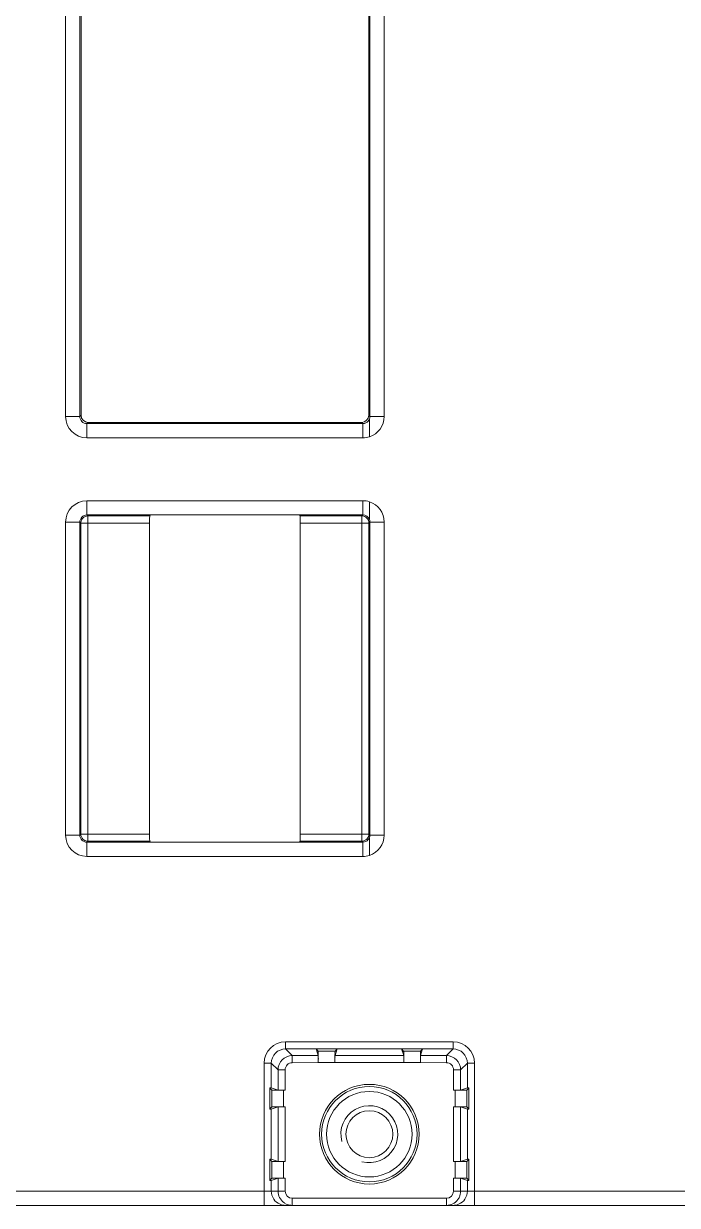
# Model space of a CAD drawing. Header units: millimetres. Extents: x 33157 to 59611, y -29750 to 1750.
# Drawn here: x 55089.7 to 55135.6, y 12.4 to 95.4 of the extents above; entities that cross this region are included whole.
import ezdxf

# ---------------------------------------------------------------- set-up
doc = ezdxf.new("R2010")
doc.units = ezdxf.units.MM
doc.layers.get('0').update_dxf_attribs({"lineweight": 18})

msp = doc.modelspace()

# ---------------------------------------------------------------- linework, layer by layer
at = {"lineweight": 9}
for p, q in [((55092.659, 122.608), (55092.659, 67.776)), ((55093.659, 122.608), (55093.659, 67.776)), ((55093.744, 122.523), (55093.744, 67.861)), ((55113.956, 122.523), (55113.956, 67.861)), ((55114.042, 122.608), (55114.042, 67.776)), ((55115.042, 122.608), (55115.042, 67.776)), ((55094.159, 67.276), (55094.159, 66.276)), ((55113.542, 67.276), (55113.542, 66.276)), ((55094.159, 61.858), (55094.159, 60.858)), ((55113.542, 61.858), (55113.542, 60.858)), ((55094.227, 60.79), (55094.227, 37.944)), ((55113.473, 60.79), (55113.473, 37.944)), ((55092.659, 60.358), (55092.659, 38.376)), ((55093.659, 60.358), (55093.659, 38.376)), ((55093.727, 60.29), (55093.727, 38.444)), ((55098.563, 60.29), (55098.563, 38.444)), ((55109.137, 60.29), (55109.137, 38.444)), ((55113.973, 60.29), (55113.973, 38.444)), ((55114.042, 60.358), (55114.042, 38.376)), ((55115.042, 60.358), (55115.042, 38.376)), ((55094.159, 37.876), (55094.159, 36.876)), ((55113.542, 37.876), (55113.542, 36.876)), ((55108.113, 23.854), (55108.113, 23.354)), ((55119.888, 23.854), (55119.888, 23.354)), ((55108.585, 22.882), (55108.585, 22.382)), ((55119.416, 22.882), (55119.416, 22.382)), ((55106.613, 22.355), (55106.613, 12.367)), ((55107.113, 22.355), (55107.113, 20.613)), ((55107.585, 21.883), (55107.585, 20.455)), ((55108.085, 21.883), (55108.085, 20.451)), ((55119.916, 21.883), (55119.916, 20.451)), ((55120.415, 21.883), (55120.415, 20.455)), ((55120.887, 22.355), (55120.887, 20.613)), ((55121.387, 22.355), (55121.387, 12.367)), ((55107.002, 20.615), (55107.002, 19.119)), ((55107.159, 20.458), (55107.159, 19.276)), ((55107.959, 20.451), (55107.959, 19.283)), ((55120.041, 20.451), (55120.041, 19.283)), ((55120.841, 20.458), (55120.841, 19.276)), ((55120.999, 20.615), (55120.999, 19.119)), ((55107.113, 19.121), (55107.113, 15.613)), ((55107.585, 19.279), (55107.585, 15.455)), ((55108.085, 19.283), (55108.085, 15.451)), ((55119.916, 19.283), (55119.916, 15.451)), ((55120.415, 19.279), (55120.415, 15.455)), ((55120.887, 19.121), (55120.887, 15.613)), ((55107.002, 15.615), (55107.002, 14.119)), ((55107.159, 15.458), (55107.159, 14.276)), ((55107.959, 15.451), (55107.959, 14.283)), ((55120.041, 15.451), (55120.041, 14.283)), ((55120.841, 15.458), (55120.841, 14.276)), ((55120.999, 15.615), (55120.999, 14.119)), ((55107.113, 14.121), (55107.113, 13.367)), ((55107.585, 14.279), (55107.585, 13.367)), ((55108.085, 14.283), (55108.085, 13.367)), ((55119.916, 14.283), (55119.916, 13.367)), ((55120.415, 14.279), (55120.415, 13.367)), ((55120.887, 14.121), (55120.887, 13.367)), ((55108.585, 12.867), (55108.585, 12.367)), ((55119.415, 12.867), (55119.415, 12.367))]:
    msp.add_line(p, q, dxfattribs=at)
for points in [[(55092.659, 67.776), (55092.659, 67.776), (55093.659, 67.776), (55093.659, 67.776)], [(55092.659, 67.776), (55092.659, 66.947), (55093.33, 66.276), (55094.159, 66.276)], [(55093.744, 67.861), (55093.744, 67.861), (55093.659, 67.776), (55093.659, 67.776)], [(55093.744, 67.861), (55093.744, 67.585), (55093.968, 67.361), (55094.244, 67.361)], [(55113.542, 67.276), (55113.542, 67.276), (55094.159, 67.276), (55094.159, 67.276)], [(55113.456, 67.361), (55113.456, 67.361), (55094.244, 67.361), (55094.244, 67.361)], [(55094.244, 67.361), (55094.244, 67.361), (55094.159, 67.276), (55094.159, 67.276)], [(55113.456, 67.361), (55113.732, 67.361), (55113.956, 67.585), (55113.956, 67.861)], [(55113.456, 67.361), (55113.456, 67.361), (55113.542, 67.276), (55113.542, 67.276)], [(55113.924, 67.454), (55113.834, 67.346), (55113.682, 67.276), (55113.542, 67.276)], [(55113.924, 67.454), (55113.955, 67.491), (55113.981, 67.532), (55114, 67.576)], [(55113.956, 67.861), (55113.956, 67.861), (55114.042, 67.776), (55114.042, 67.776)], [(55114, 66.348), (55114.621, 66.547), (55115.041, 67.124), (55115.042, 67.776)], [(55114.042, 67.776), (55114.042, 67.708), (55114.027, 67.639), (55114, 67.576)], [(55115.042, 67.776), (55115.042, 67.776), (55114.042, 67.776), (55114.042, 67.776)], [(55113.542, 66.276), (55113.542, 66.276), (55094.159, 66.276), (55094.159, 66.276)], [(55113.542, 66.276), (55113.697, 66.276), (55113.852, 66.3), (55114, 66.348)], [(55094.159, 61.858), (55093.33, 61.858), (55092.659, 61.187), (55092.659, 60.358)], [(55094.159, 61.858), (55094.159, 61.858), (55113.542, 61.858), (55113.542, 61.858)], [(55114, 61.786), (55113.852, 61.834), (55113.697, 61.858), (55113.542, 61.858)], [(55115.042, 60.358), (55115.041, 61.01), (55114.621, 61.587), (55114, 61.786)], [(55093.874, 60.644), (55093.795, 60.565), (55093.742, 60.454), (55093.73, 60.344)], [(55094.227, 60.79), (55094.099, 60.79), (55093.964, 60.734), (55093.874, 60.644)], [(55094.159, 60.858), (55094.159, 60.858), (55113.542, 60.858), (55113.542, 60.858)], [(55094.227, 60.79), (55094.227, 60.79), (55094.159, 60.858), (55094.159, 60.858)], [(55098.568, 60.79), (55098.568, 60.79), (55094.227, 60.79), (55094.227, 60.79)], [(55098.568, 60.79), (55098.565, 60.788), (55098.563, 60.565), (55098.563, 60.29)], [(55098.568, 60.79), (55098.568, 60.79), (55098.598, 60.821), (55098.598, 60.821)], [(55109.133, 60.79), (55109.133, 60.79), (55109.102, 60.821), (55109.102, 60.821)], [(55113.473, 60.79), (55113.473, 60.79), (55109.133, 60.79), (55109.133, 60.79)], [(55109.137, 60.29), (55109.137, 60.565), (55109.135, 60.788), (55109.133, 60.79)], [(55113.542, 60.858), (55113.542, 60.858), (55113.473, 60.79), (55113.473, 60.79)], [(55113.527, 60.787), (55113.509, 60.789), (55113.491, 60.79), (55113.473, 60.79)], [(55113.827, 60.644), (55113.749, 60.722), (55113.637, 60.775), (55113.527, 60.787)], [(55114, 60.557), (55113.921, 60.74), (55113.741, 60.858), (55113.542, 60.858)], [(55113.973, 60.29), (55113.973, 60.418), (55113.917, 60.553), (55113.827, 60.644)], [(55092.659, 60.358), (55092.659, 60.358), (55093.659, 60.358), (55093.659, 60.358)], [(55093.727, 60.29), (55093.727, 60.29), (55093.659, 60.358), (55093.659, 60.358)], [(55093.727, 60.29), (55093.727, 60.29), (55098.563, 60.29), (55098.563, 60.29)], [(55093.73, 60.344), (55093.728, 60.326), (55093.727, 60.308), (55093.727, 60.29)], [(55113.973, 60.29), (55113.973, 60.29), (55109.137, 60.29), (55109.137, 60.29)], [(55114.042, 60.358), (55114.042, 60.358), (55113.973, 60.29), (55113.973, 60.29)], [(55114, 60.557), (55114.027, 60.495), (55114.042, 60.426), (55114.042, 60.358)], [(55115.042, 60.358), (55115.042, 60.358), (55114.042, 60.358), (55114.042, 60.358)], [(55092.659, 38.376), (55092.659, 38.376), (55093.659, 38.376), (55093.659, 38.376)], [(55092.659, 38.376), (55092.659, 37.547), (55093.33, 36.876), (55094.159, 36.876)], [(55093.727, 38.444), (55093.727, 38.444), (55093.659, 38.376), (55093.659, 38.376)], [(55093.727, 38.444), (55093.727, 38.444), (55098.563, 38.444), (55098.563, 38.444)], [(55093.727, 38.444), (55093.727, 38.316), (55093.783, 38.18), (55093.874, 38.09)], [(55098.563, 38.444), (55098.563, 38.169), (55098.565, 37.946), (55098.568, 37.944)], [(55109.137, 38.444), (55109.137, 38.444), (55113.973, 38.444), (55113.973, 38.444)], [(55109.133, 37.944), (55109.135, 37.946), (55109.137, 38.169), (55109.137, 38.444)], [(55113.827, 38.09), (55113.905, 38.169), (55113.959, 38.28), (55113.97, 38.39)], [(55113.97, 38.39), (55113.972, 38.408), (55113.973, 38.426), (55113.973, 38.444)], [(55113.973, 38.444), (55113.973, 38.444), (55114.042, 38.376), (55114.042, 38.376)], [(55114, 36.948), (55114.621, 37.147), (55115.041, 37.724), (55115.042, 38.376)], [(55114.042, 38.376), (55114.042, 38.308), (55114.027, 38.239), (55114, 38.176)], [(55115.042, 38.376), (55115.042, 38.376), (55114.042, 38.376), (55114.042, 38.376)], [(55093.874, 38.09), (55093.952, 38.012), (55094.063, 37.959), (55094.174, 37.947)], [(55113.542, 37.876), (55113.542, 37.876), (55094.159, 37.876), (55094.159, 37.876)], [(55094.227, 37.944), (55094.227, 37.944), (55094.159, 37.876), (55094.159, 37.876)], [(55094.174, 37.947), (55094.191, 37.945), (55094.209, 37.944), (55094.227, 37.944)], [(55094.227, 37.944), (55094.227, 37.944), (55098.568, 37.944), (55098.568, 37.944)], [(55098.568, 37.944), (55098.568, 37.944), (55098.598, 37.913), (55098.598, 37.913)], [(55109.133, 37.944), (55109.133, 37.944), (55109.102, 37.913), (55109.102, 37.913)], [(55109.133, 37.944), (55109.133, 37.944), (55113.473, 37.944), (55113.473, 37.944)], [(55113.473, 37.944), (55113.601, 37.944), (55113.737, 38), (55113.827, 38.09)], [(55113.473, 37.944), (55113.473, 37.944), (55113.542, 37.876), (55113.542, 37.876)], [(55113.924, 38.054), (55113.834, 37.946), (55113.682, 37.876), (55113.542, 37.876)], [(55113.924, 38.054), (55113.955, 38.091), (55113.981, 38.132), (55114, 38.176)], [(55113.542, 36.876), (55113.542, 36.876), (55094.159, 36.876), (55094.159, 36.876)], [(55113.542, 36.876), (55113.697, 36.876), (55113.852, 36.9), (55114, 36.948)], [(55108.113, 23.854), (55107.284, 23.854), (55106.613, 23.183), (55106.613, 22.355)], [(55108.113, 23.854), (55108.113, 23.854), (55119.888, 23.854), (55119.888, 23.854)], [(55110.254, 23.354), (55110.254, 23.354), (55108.113, 23.354), (55108.113, 23.354)], [(55108.585, 22.882), (55108.585, 22.882), (55108.113, 23.354), (55108.113, 23.354)], [(55111.747, 23.363), (55111.747, 23.363), (55110.254, 23.363), (55110.254, 23.363)], [(55110.254, 23.363), (55110.254, 23.363), (55110.254, 23.363), (55110.254, 23.363)], [(55110.409, 23.208), (55110.409, 23.208), (55110.254, 23.358), (55110.254, 23.358)], [(55110.254, 23.354), (55110.254, 23.354), (55110.412, 22.882), (55110.412, 22.882)], [(55111.746, 23.354), (55111.746, 23.354), (55111.589, 22.882), (55111.589, 22.882)], [(55111.591, 23.208), (55111.591, 23.208), (55111.747, 23.363), (55111.747, 23.363)], [(55116.254, 23.354), (55116.254, 23.354), (55111.746, 23.354), (55111.746, 23.354)], [(55117.747, 23.363), (55117.747, 23.363), (55116.254, 23.363), (55116.254, 23.363)], [(55116.254, 23.363), (55116.254, 23.363), (55116.254, 23.363), (55116.254, 23.363)], [(55116.409, 23.208), (55116.409, 23.208), (55116.254, 23.358), (55116.254, 23.358)], [(55116.254, 23.354), (55116.254, 23.354), (55116.412, 22.882), (55116.412, 22.882)], [(55117.746, 23.354), (55117.746, 23.354), (55117.589, 22.882), (55117.589, 22.882)], [(55117.591, 23.208), (55117.591, 23.208), (55117.747, 23.363), (55117.747, 23.363)], [(55119.888, 23.354), (55119.888, 23.354), (55117.746, 23.354), (55117.746, 23.354)], [(55119.416, 22.882), (55119.416, 22.882), (55119.888, 23.354), (55119.888, 23.354)], [(55121.387, 22.355), (55121.387, 23.183), (55120.716, 23.854), (55119.888, 23.854)], [(55108.585, 22.882), (55108.033, 22.882), (55107.585, 22.435), (55107.585, 21.883)], [(55110.412, 22.882), (55110.412, 22.882), (55108.585, 22.882), (55108.585, 22.882)], [(55111.591, 23.208), (55111.591, 23.208), (55110.409, 23.208), (55110.409, 23.208)], [(55111.589, 22.882), (55111.589, 22.882), (55116.412, 22.882), (55116.412, 22.882)], [(55117.591, 23.208), (55117.591, 23.208), (55116.409, 23.208), (55116.409, 23.208)], [(55119.416, 22.882), (55119.416, 22.882), (55117.589, 22.882), (55117.589, 22.882)], [(55120.415, 21.883), (55120.415, 22.435), (55119.968, 22.882), (55119.416, 22.882)], [(55106.613, 22.355), (55106.613, 22.355), (55107.113, 22.355), (55107.113, 22.355)], [(55107.585, 21.883), (55107.585, 21.883), (55107.113, 22.355), (55107.113, 22.355)], [(55108.085, 21.883), (55108.085, 21.883), (55107.585, 21.883), (55107.585, 21.883)], [(55110.416, 22.395), (55110.416, 22.395), (55108.585, 22.382), (55108.585, 22.382)], [(55117.584, 22.395), (55117.584, 22.395), (55110.416, 22.395), (55110.416, 22.395)], [(55119.416, 22.382), (55119.416, 22.382), (55117.584, 22.395), (55117.584, 22.395)], [(55119.916, 21.883), (55119.916, 21.883), (55120.415, 21.883), (55120.415, 21.883)], [(55120.415, 21.883), (55120.415, 21.883), (55120.887, 22.355), (55120.887, 22.355)], [(55121.387, 22.355), (55121.387, 22.355), (55120.887, 22.355), (55120.887, 22.355)], [(55107.159, 20.458), (55107.159, 20.458), (55107.002, 20.615), (55107.002, 20.615)], [(55107.113, 20.613), (55107.11, 20.614), (55107.071, 20.615), (55107.002, 20.615)], [(55107.113, 20.613), (55107.113, 20.613), (55107.585, 20.455), (55107.585, 20.455)], [(55107.159, 20.458), (55107.163, 20.454), (55107.52, 20.451), (55107.959, 20.451)], [(55107.585, 20.455), (55107.592, 20.453), (55107.814, 20.451), (55108.085, 20.451)], [(55108.085, 20.451), (55108.085, 20.451), (55107.959, 20.451), (55107.959, 20.451)], [(55119.916, 20.451), (55119.916, 20.451), (55120.041, 20.451), (55120.041, 20.451)], [(55120.887, 20.613), (55120.887, 20.613), (55120.415, 20.455), (55120.415, 20.455)], [(55120.841, 20.458), (55120.841, 20.458), (55120.999, 20.615), (55120.999, 20.615)], [(55120.999, 20.615), (55120.929, 20.615), (55120.89, 20.614), (55120.887, 20.613)], [(55107.159, 19.276), (55107.159, 19.276), (55107.002, 19.119), (55107.002, 19.119)], [(55107.002, 19.119), (55107.071, 19.119), (55107.11, 19.12), (55107.113, 19.121)], [(55107.113, 19.121), (55107.113, 19.121), (55107.585, 19.279), (55107.585, 19.279)], [(55108.085, 19.283), (55108.085, 19.283), (55107.959, 19.283), (55107.959, 19.283)], [(55119.916, 19.283), (55119.916, 19.283), (55120.041, 19.283), (55120.041, 19.283)], [(55120.415, 19.279), (55120.408, 19.281), (55120.187, 19.283), (55119.916, 19.283)], [(55120.841, 19.276), (55120.838, 19.28), (55120.48, 19.283), (55120.041, 19.283)], [(55120.887, 19.121), (55120.887, 19.121), (55120.415, 19.279), (55120.415, 19.279)], [(55120.841, 19.276), (55120.841, 19.276), (55120.999, 19.119), (55120.999, 19.119)], [(55120.887, 19.121), (55120.89, 19.12), (55120.929, 19.119), (55120.999, 19.119)], [(55107.159, 15.458), (55107.159, 15.458), (55107.002, 15.615), (55107.002, 15.615)], [(55107.113, 15.613), (55107.11, 15.614), (55107.071, 15.615), (55107.002, 15.615)], [(55107.113, 15.613), (55107.113, 15.613), (55107.585, 15.455), (55107.585, 15.455)], [(55107.159, 15.458), (55107.163, 15.454), (55107.52, 15.451), (55107.959, 15.451)], [(55107.585, 15.455), (55107.592, 15.453), (55107.814, 15.451), (55108.085, 15.451)], [(55108.085, 15.451), (55108.085, 15.451), (55107.959, 15.451), (55107.959, 15.451)], [(55119.916, 15.451), (55119.916, 15.451), (55120.041, 15.451), (55120.041, 15.451)], [(55120.887, 15.613), (55120.887, 15.613), (55120.415, 15.455), (55120.415, 15.455)], [(55120.841, 15.458), (55120.841, 15.458), (55120.999, 15.615), (55120.999, 15.615)], [(55120.999, 15.615), (55120.929, 15.615), (55120.89, 15.614), (55120.887, 15.613)], [(55107.159, 14.276), (55107.159, 14.276), (55107.002, 14.119), (55107.002, 14.119)], [(55107.002, 14.119), (55107.071, 14.119), (55107.11, 14.12), (55107.113, 14.121)], [(55107.113, 14.121), (55107.113, 14.121), (55107.585, 14.279), (55107.585, 14.279)], [(55108.085, 14.283), (55108.085, 14.283), (55107.959, 14.283), (55107.959, 14.283)], [(55119.916, 14.283), (55119.916, 14.283), (55120.041, 14.283), (55120.041, 14.283)], [(55120.415, 14.279), (55120.408, 14.281), (55120.187, 14.283), (55119.916, 14.283)], [(55120.841, 14.276), (55120.838, 14.28), (55120.48, 14.283), (55120.041, 14.283)], [(55120.887, 14.121), (55120.887, 14.121), (55120.415, 14.279), (55120.415, 14.279)], [(55120.841, 14.276), (55120.841, 14.276), (55120.999, 14.119), (55120.999, 14.119)], [(55120.887, 14.121), (55120.89, 14.12), (55120.929, 14.119), (55120.999, 14.119)], [(55074.916, 13.367), (55074.916, 13.367), (55108.085, 13.367), (55108.085, 13.367)], [(55107.113, 13.367), (55107.113, 12.963), (55107.357, 12.598), (55107.73, 12.443)], [(55107.585, 13.367), (55107.585, 13.051), (55107.734, 12.754), (55107.987, 12.565)], [(55108.085, 13.367), (55108.085, 13.091), (55108.309, 12.867), (55108.585, 12.867)], [(55119.415, 12.867), (55119.692, 12.867), (55119.916, 13.091), (55119.916, 13.367)], [(55119.916, 13.367), (55119.916, 13.367), (55153.085, 13.367), (55153.085, 13.367)], [(55120.27, 12.443), (55120.644, 12.598), (55120.887, 12.963), (55120.887, 13.367)], [(55120.323, 12.946), (55120.383, 13.076), (55120.415, 13.223), (55120.415, 13.367)], [(55107.987, 12.565), (55108.042, 12.524), (55108.102, 12.489), (55108.164, 12.46)], [(55108.164, 12.46), (55108.295, 12.399), (55108.441, 12.367), (55108.585, 12.367)], [(55108.585, 12.867), (55108.585, 12.867), (55119.415, 12.867), (55119.415, 12.867)], [(55119.415, 12.367), (55119.731, 12.367), (55120.028, 12.516), (55120.217, 12.769)], [(55120.217, 12.769), (55120.258, 12.824), (55120.294, 12.884), (55120.323, 12.946)], [(54962.613, 12.367), (54962.613, 12.367), (55225.5, 12.367), (55225.5, 12.367)], [(55107.73, 12.443), (55107.85, 12.393), (55107.983, 12.367), (55108.113, 12.367)], [(55120.27, 12.443), (55120.15, 12.393), (55120.018, 12.367), (55119.888, 12.367)]]:
    msp.add_open_spline(points, degree=3, dxfattribs=at)
for points, knots in [([(55093.659, 67.776), (55093.659, 67.643), (55093.712, 67.516), (55093.805, 67.422), (55093.899, 67.328), (55094.026, 67.276), (55094.159, 67.276)], [0, 0, 0, 0, 171859.804682, 171859.804682, 171859.804682, 343719.609364, 343719.609364, 343719.609364, 343719.609364]), ([(55114, 66.348), (55114, 66.486), (55114, 66.625), (55114, 66.763), (55114, 66.885), (55114, 67.006), (55114, 67.128), (55114, 67.179), (55114.001, 67.231), (55114, 67.282), (55114, 67.327), (55113.999, 67.372), (55114, 67.416), (55114.001, 67.451), (55114.004, 67.487), (55114, 67.523), (55113.998, 67.541), (55113.995, 67.559), (55114, 67.576)], [0, 0, 0, 0, 145957.755863, 145957.755863, 145957.755863, 291915.511726, 291915.511726, 291915.511726, 437873.267589, 437873.267589, 437873.267589, 583831.023452, 583831.023452, 583831.023452, 729788.779315, 729788.779315, 729788.779315, 875746.535179, 875746.535179, 875746.535179, 875746.535179]), ([(55114, 60.733), (55114, 60.802), (55114, 60.871), (55114, 60.94), (55114.001, 61.222), (55114, 61.504), (55114, 61.786)], [0, 0, 0, 0, 171933.016183, 171933.016183, 171933.016183, 343866.032366, 343866.032366, 343866.032366, 343866.032366]), ([(55094.159, 60.858), (55094.026, 60.858), (55093.899, 60.806), (55093.805, 60.712), (55093.712, 60.618), (55093.659, 60.491), (55093.659, 60.358)], [0, 0, 0, 0, 171870.331002, 171870.331002, 171870.331002, 343740.662005, 343740.662005, 343740.662005, 343740.662005]), ([(55114, 60.557), (55113.994, 60.576), (55113.998, 60.596), (55114, 60.616), (55114.004, 60.656), (55114.001, 60.694), (55114, 60.733)], [0, 0, 0, 0, 171933.852443, 171933.852443, 171933.852443, 343867.704886, 343867.704886, 343867.704886, 343867.704886]), ([(55093.659, 38.376), (55093.659, 38.243), (55093.712, 38.116), (55093.805, 38.022), (55093.899, 37.928), (55094.026, 37.876), (55094.159, 37.876)], [0, 0, 0, 0, 171905.625189, 171905.625189, 171905.625189, 343811.250378, 343811.250378, 343811.250378, 343811.250378]), ([(55114, 36.948), (55114, 37.086), (55114, 37.225), (55114, 37.363), (55114, 37.485), (55114, 37.606), (55114, 37.728), (55114, 37.779), (55114.001, 37.831), (55114, 37.882), (55114, 37.927), (55113.999, 37.972), (55114, 38.016), (55114.001, 38.051), (55114.004, 38.087), (55114, 38.123), (55113.998, 38.141), (55113.995, 38.159), (55114, 38.176)], [0, 0, 0, 0, 145996.657041, 145996.657041, 145996.657041, 291993.314082, 291993.314082, 291993.314082, 437989.971123, 437989.971123, 437989.971123, 583986.628165, 583986.628165, 583986.628165, 729983.285206, 729983.285206, 729983.285206, 875979.942247, 875979.942247, 875979.942247, 875979.942247]), ([(55108.113, 23.354), (55107.847, 23.354), (55107.593, 23.249), (55107.406, 23.062), (55107.218, 22.874), (55107.113, 22.62), (55107.113, 22.355)], [0, 0, 0, 0, 171971.069481, 171971.069481, 171971.069481, 343942.138962, 343942.138962, 343942.138962, 343942.138962]), ([(55120.887, 22.355), (55120.888, 22.62), (55120.782, 22.874), (55120.595, 23.062), (55120.407, 23.249), (55120.153, 23.354), (55119.888, 23.354)], [0, 0, 0, 0, 172012.1297, 172012.1297, 172012.1297, 344024.2594, 344024.2594, 344024.2594, 344024.2594]), ([(55110.416, 22.395), (55110.416, 22.498), (55110.416, 22.601), (55110.416, 22.704), (55110.415, 22.75), (55110.415, 22.797), (55110.415, 22.844), (55110.415, 22.885), (55110.415, 22.926), (55110.414, 22.967), (55110.414, 23), (55110.413, 23.034), (55110.413, 23.068), (55110.413, 23.094), (55110.414, 23.12), (55110.412, 23.144), (55110.41, 23.159), (55110.408, 23.174), (55110.41, 23.191), (55110.411, 23.197), (55110.413, 23.204), (55110.409, 23.208)], [0, 0, 0, 0, 144153.335299, 144153.335299, 144153.335299, 288306.670598, 288306.670598, 288306.670598, 432460.005897, 432460.005897, 432460.005897, 576613.341197, 576613.341197, 576613.341197, 720766.676496, 720766.676496, 720766.676496, 864920.011795, 864920.011795, 864920.011795, 1009073.347094, 1009073.347094, 1009073.347094, 1009073.347094]), ([(55110.416, 22.395), (55110.416, 22.457), (55110.415, 22.518), (55110.416, 22.579), (55110.416, 22.632), (55110.417, 22.684), (55110.415, 22.736), (55110.413, 22.771), (55110.411, 22.806), (55110.413, 22.842), (55110.414, 22.855), (55110.416, 22.869), (55110.412, 22.882)], [0, 0, 0, 0, 152501.109207, 152501.109207, 152501.109207, 305002.218414, 305002.218414, 305002.218414, 457503.327622, 457503.327622, 457503.327622, 610004.436829, 610004.436829, 610004.436829, 610004.436829]), ([(55111.591, 23.208), (55111.587, 23.204), (55111.589, 23.197), (55111.59, 23.191), (55111.593, 23.174), (55111.59, 23.159), (55111.589, 23.144), (55111.586, 23.12), (55111.587, 23.094), (55111.587, 23.068), (55111.588, 23.034), (55111.587, 23), (55111.586, 22.967), (55111.586, 22.926), (55111.586, 22.885), (55111.586, 22.844), (55111.585, 22.797), (55111.585, 22.75), (55111.585, 22.704), (55111.584, 22.601), (55111.584, 22.498), (55111.584, 22.395)], [0, 0, 0, 0, 144156.609234, 144156.609234, 144156.609234, 288313.218468, 288313.218468, 288313.218468, 432469.827702, 432469.827702, 432469.827702, 576626.436937, 576626.436937, 576626.436937, 720783.046171, 720783.046171, 720783.046171, 864939.655405, 864939.655405, 864939.655405, 1009096.264639, 1009096.264639, 1009096.264639, 1009096.264639]), ([(55111.584, 22.395), (55111.584, 22.457), (55111.585, 22.518), (55111.585, 22.579), (55111.585, 22.632), (55111.584, 22.684), (55111.586, 22.736), (55111.587, 22.771), (55111.59, 22.806), (55111.587, 22.842), (55111.586, 22.855), (55111.584, 22.869), (55111.589, 22.882)], [0, 0, 0, 0, 152504.350109, 152504.350109, 152504.350109, 305008.700218, 305008.700218, 305008.700218, 457513.050327, 457513.050327, 457513.050327, 610017.400436, 610017.400436, 610017.400436, 610017.400436]), ([(55116.416, 22.395), (55116.416, 22.498), (55116.416, 22.601), (55116.416, 22.704), (55116.415, 22.75), (55116.415, 22.797), (55116.415, 22.844), (55116.415, 22.885), (55116.415, 22.926), (55116.414, 22.967), (55116.414, 23), (55116.413, 23.034), (55116.413, 23.068), (55116.413, 23.094), (55116.414, 23.12), (55116.412, 23.144), (55116.41, 23.159), (55116.408, 23.174), (55116.41, 23.191), (55116.411, 23.197), (55116.413, 23.204), (55116.409, 23.208)], [0, 0, 0, 0, 144169.032763, 144169.032763, 144169.032763, 288338.065525, 288338.065525, 288338.065525, 432507.098288, 432507.098288, 432507.098288, 576676.131051, 576676.131051, 576676.131051, 720845.163813, 720845.163813, 720845.163813, 865014.196576, 865014.196576, 865014.196576, 1009183.229338, 1009183.229338, 1009183.229338, 1009183.229338]), ([(55116.416, 22.395), (55116.416, 22.457), (55116.415, 22.518), (55116.416, 22.579), (55116.416, 22.632), (55116.417, 22.684), (55116.415, 22.736), (55116.413, 22.771), (55116.411, 22.806), (55116.413, 22.842), (55116.414, 22.855), (55116.416, 22.869), (55116.412, 22.882)], [0, 0, 0, 0, 152517.715808, 152517.715808, 152517.715808, 305035.431616, 305035.431616, 305035.431616, 457553.147424, 457553.147424, 457553.147424, 610070.863232, 610070.863232, 610070.863232, 610070.863232]), ([(55117.591, 23.208), (55117.587, 23.204), (55117.589, 23.197), (55117.59, 23.191), (55117.593, 23.174), (55117.59, 23.159), (55117.589, 23.144), (55117.586, 23.12), (55117.587, 23.094), (55117.587, 23.068), (55117.588, 23.034), (55117.587, 23), (55117.586, 22.967), (55117.586, 22.926), (55117.586, 22.885), (55117.586, 22.844), (55117.585, 22.797), (55117.585, 22.75), (55117.585, 22.704), (55117.584, 22.601), (55117.584, 22.498), (55117.584, 22.395)], [0, 0, 0, 0, 144172.306698, 144172.306698, 144172.306698, 288344.613395, 288344.613395, 288344.613395, 432516.920093, 432516.920093, 432516.920093, 576689.226791, 576689.226791, 576689.226791, 720861.533488, 720861.533488, 720861.533488, 865033.840186, 865033.840186, 865033.840186, 1009206.146883, 1009206.146883, 1009206.146883, 1009206.146883]), ([(55117.584, 22.395), (55117.584, 22.457), (55117.585, 22.518), (55117.585, 22.579), (55117.585, 22.632), (55117.584, 22.684), (55117.586, 22.736), (55117.587, 22.771), (55117.59, 22.806), (55117.587, 22.842), (55117.586, 22.855), (55117.584, 22.869), (55117.589, 22.882)], [0, 0, 0, 0, 152520.95671, 152520.95671, 152520.95671, 305041.913419, 305041.913419, 305041.913419, 457562.870129, 457562.870129, 457562.870129, 610083.826839, 610083.826839, 610083.826839, 610083.826839]), ([(55108.585, 22.382), (55108.452, 22.382), (55108.325, 22.33), (55108.231, 22.236), (55108.137, 22.142), (55108.085, 22.015), (55108.085, 21.883)], [0, 0, 0, 0, 171975.342333, 171975.342333, 171975.342333, 343950.684666, 343950.684666, 343950.684666, 343950.684666]), ([(55119.916, 21.883), (55119.916, 22.015), (55119.863, 22.142), (55119.769, 22.236), (55119.675, 22.33), (55119.548, 22.382), (55119.416, 22.382)], [0, 0, 0, 0, 172011.302516, 172011.302516, 172011.302516, 344022.605032, 344022.605032, 344022.605032, 344022.605032]), ([(55117.5, 17.367), (55117.5, 19.3), (55115.933, 20.867), (55114, 20.867), (55112.067, 20.867), (55110.5, 19.3), (55110.5, 17.367), (55110.5, 15.434), (55112.067, 13.867), (55114, 13.867), (55115.933, 13.867), (55117.5, 15.434), (55117.5, 17.367)], [0, 0, 0, 0, 152505.431944, 152505.431944, 152505.431944, 305010.863888, 305010.863888, 305010.863888, 457516.295833, 457516.295833, 457516.295833, 610021.727777, 610021.727777, 610021.727777, 610021.727777]), ([(55117.35, 17.367), (55117.35, 19.217), (55115.85, 20.717), (55114, 20.717), (55112.15, 20.717), (55110.65, 19.217), (55110.65, 17.367), (55110.65, 15.517), (55112.15, 14.017), (55114, 14.017), (55115.85, 14.017), (55117.35, 15.517), (55117.35, 17.367)], [0, 0, 0, 0, 152505.999623, 152505.999623, 152505.999623, 305011.999247, 305011.999247, 305011.999247, 457517.99887, 457517.99887, 457517.99887, 610023.998493, 610023.998493, 610023.998493, 610023.998493]), ([(55117, 17.367), (55117, 19.024), (55115.657, 20.367), (55114, 20.367), (55112.343, 20.367), (55111, 19.024), (55111, 17.367), (55111, 15.71), (55112.343, 14.367), (55114, 14.367), (55115.657, 14.367), (55117, 15.71), (55117, 17.367)], [0, 0, 0, 0, 152507.324327, 152507.324327, 152507.324327, 305014.648655, 305014.648655, 305014.648655, 457521.972982, 457521.972982, 457521.972982, 610029.297309, 610029.297309, 610029.297309, 610029.297309]), ([(55120.014, 20.451), (55120.118, 20.451), (55120.222, 20.451), (55120.326, 20.452), (55120.374, 20.452), (55120.421, 20.452), (55120.469, 20.452), (55120.511, 20.452), (55120.553, 20.452), (55120.594, 20.453), (55120.629, 20.454), (55120.663, 20.454), (55120.698, 20.454), (55120.724, 20.454), (55120.751, 20.453), (55120.776, 20.455), (55120.791, 20.457), (55120.806, 20.459), (55120.824, 20.457), (55120.83, 20.456), (55120.837, 20.454), (55120.841, 20.458)], [0, 0, 0, 0, 144182.798223, 144182.798223, 144182.798223, 288365.596445, 288365.596445, 288365.596445, 432548.394668, 432548.394668, 432548.394668, 576731.19289, 576731.19289, 576731.19289, 720913.991113, 720913.991113, 720913.991113, 865096.789335, 865096.789335, 865096.789335, 1009279.587558, 1009279.587558, 1009279.587558, 1009279.587558]), ([(55120.014, 20.451), (55120.065, 20.451), (55120.116, 20.452), (55120.167, 20.452), (55120.21, 20.452), (55120.253, 20.451), (55120.296, 20.453), (55120.325, 20.454), (55120.353, 20.456), (55120.383, 20.454), (55120.394, 20.453), (55120.405, 20.452), (55120.415, 20.455)], [0, 0, 0, 0, 152531.419023, 152531.419023, 152531.419023, 305062.838047, 305062.838047, 305062.838047, 457594.25707, 457594.25707, 457594.25707, 610125.676094, 610125.676094, 610125.676094, 610125.676094]), ([(55107.987, 19.283), (55107.883, 19.283), (55107.778, 19.283), (55107.674, 19.282), (55107.627, 19.282), (55107.579, 19.282), (55107.532, 19.282), (55107.49, 19.282), (55107.448, 19.281), (55107.406, 19.281), (55107.372, 19.28), (55107.337, 19.279), (55107.302, 19.28), (55107.276, 19.28), (55107.25, 19.281), (55107.225, 19.279), (55107.209, 19.277), (55107.194, 19.274), (55107.176, 19.277), (55107.17, 19.278), (55107.163, 19.28), (55107.159, 19.276)], [0, 0, 0, 0, 144150.025379, 144150.025379, 144150.025379, 288300.050757, 288300.050757, 288300.050757, 432450.076136, 432450.076136, 432450.076136, 576600.101515, 576600.101515, 576600.101515, 720750.126893, 720750.126893, 720750.126893, 864900.152272, 864900.152272, 864900.152272, 1009050.17765, 1009050.17765, 1009050.17765, 1009050.17765]), ([(55107.987, 19.283), (55107.936, 19.283), (55107.885, 19.282), (55107.834, 19.282), (55107.79, 19.282), (55107.747, 19.283), (55107.704, 19.281), (55107.676, 19.28), (55107.647, 19.278), (55107.618, 19.28), (55107.607, 19.281), (55107.595, 19.282), (55107.585, 19.279)], [0, 0, 0, 0, 152498.451485, 152498.451485, 152498.451485, 304996.90297, 304996.90297, 304996.90297, 457495.354454, 457495.354454, 457495.354454, 609993.805939, 609993.805939, 609993.805939, 609993.805939]), ([(55113.483, 15.435), (55114.357, 15.201), (55115.28, 15.583), (55115.732, 16.367), (55116.185, 17.151), (55116.055, 18.141), (55115.414, 18.781), (55114.774, 19.421), (55113.784, 19.552), (55113, 19.099), (55112.216, 18.646), (55111.834, 17.724), (55112.068, 16.849)], [0, 0, 0, 0, 152514.690572, 152514.690572, 152514.690572, 305029.381143, 305029.381143, 305029.381143, 457544.071715, 457544.071715, 457544.071715, 610058.762287, 610058.762287, 610058.762287, 610058.762287]), ([(55115.65, 17.367), (55115.65, 18.278), (55114.911, 19.017), (55114, 19.017), (55113.089, 19.017), (55112.35, 18.278), (55112.35, 17.367), (55112.35, 16.456), (55113.089, 15.717), (55114, 15.717), (55114.911, 15.717), (55115.65, 16.456), (55115.65, 17.367)], [0, 0, 0, 0, 152512.434192, 152512.434192, 152512.434192, 305024.868383, 305024.868383, 305024.868383, 457537.302575, 457537.302575, 457537.302575, 610049.736767, 610049.736767, 610049.736767, 610049.736767]), ([(55120.014, 15.451), (55120.118, 15.451), (55120.222, 15.451), (55120.326, 15.452), (55120.374, 15.452), (55120.421, 15.452), (55120.469, 15.452), (55120.511, 15.452), (55120.553, 15.452), (55120.594, 15.453), (55120.629, 15.454), (55120.663, 15.454), (55120.698, 15.454), (55120.724, 15.454), (55120.751, 15.453), (55120.776, 15.455), (55120.791, 15.457), (55120.806, 15.459), (55120.824, 15.457), (55120.83, 15.456), (55120.837, 15.454), (55120.841, 15.458)], [0, 0, 0, 0, 144188.978764, 144188.978764, 144188.978764, 288377.957529, 288377.957529, 288377.957529, 432566.936293, 432566.936293, 432566.936293, 576755.915057, 576755.915057, 576755.915057, 720944.893822, 720944.893822, 720944.893822, 865133.872586, 865133.872586, 865133.872586, 1009322.85135, 1009322.85135, 1009322.85135, 1009322.85135]), ([(55120.014, 15.451), (55120.065, 15.451), (55120.116, 15.452), (55120.167, 15.452), (55120.21, 15.452), (55120.253, 15.451), (55120.296, 15.453), (55120.325, 15.454), (55120.353, 15.456), (55120.383, 15.454), (55120.394, 15.453), (55120.405, 15.452), (55120.415, 15.455)], [0, 0, 0, 0, 152538.335238, 152538.335238, 152538.335238, 305076.670476, 305076.670476, 305076.670476, 457615.005714, 457615.005714, 457615.005714, 610153.340952, 610153.340952, 610153.340952, 610153.340952]), ([(55107.987, 14.283), (55107.883, 14.283), (55107.778, 14.283), (55107.674, 14.282), (55107.627, 14.282), (55107.579, 14.282), (55107.532, 14.282), (55107.49, 14.282), (55107.448, 14.281), (55107.406, 14.281), (55107.372, 14.28), (55107.337, 14.279), (55107.302, 14.28), (55107.276, 14.28), (55107.25, 14.281), (55107.225, 14.279), (55107.209, 14.277), (55107.194, 14.274), (55107.176, 14.277), (55107.17, 14.278), (55107.163, 14.28), (55107.159, 14.276)], [0, 0, 0, 0, 144156.206107, 144156.206107, 144156.206107, 288312.412213, 288312.412213, 288312.412213, 432468.61832, 432468.61832, 432468.61832, 576624.824426, 576624.824426, 576624.824426, 720781.030533, 720781.030533, 720781.030533, 864937.236639, 864937.236639, 864937.236639, 1009093.442746, 1009093.442746, 1009093.442746, 1009093.442746])]:
    msp.add_open_spline(points, degree=3, knots=knots, dxfattribs=at)

doc.saveas('drawing.dxf')
